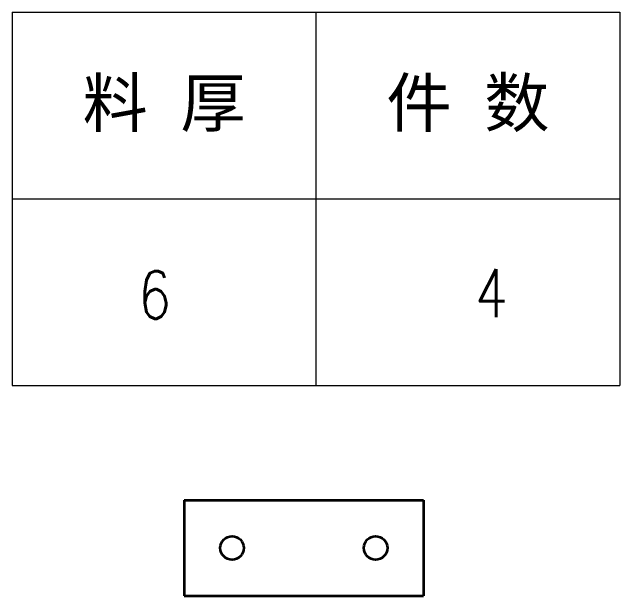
# Model space of a CAD drawing. Header units: millimetres. Extents: x 1333 to 38145, y -10860 to -6161.
# Drawn here: x 23424.4 to 23551.4, y -6282.8 to -6160.9 of the extents above; entities that cross this region are included whole.
import ezdxf
from ezdxf.enums import TextEntityAlignment as Align

# ---------------------------------------------------------------- set-up
doc = ezdxf.new("R2010")
doc.units = ezdxf.units.MM
doc.header["$LTSCALE"] = 0.5
doc.layers.add('标注线', color=3, linetype='Continuous', lineweight=18)
doc.styles.add('DIM', font='romans.shx', dxfattribs={"width": 0.8, "bigfont": 'bigfont.shx'})
doc.styles.get("Standard").update_dxf_attribs({"font": 'simplex.shx'})

# ---------------------------------------------------------------- blocks, each defined once
blk = doc.blocks.new('*T548')
at = {"color": 0, "linetype": 'ByBlock', "lineweight": -2, "transparency": 16777216}
for p, q in [((0, 0), (127, 0)), ((0, 0), (0, -78)), ((63.5, 0), (63.5, -78)), ((127, 0), (127, -78)), ((0, -39), (127, -39)), ((0, -78), (127, -78))]:
    blk.add_line(p, q, dxfattribs=at)
at = {"color": 0, "transparency": 16777216, "char_height": 10, "width": 60.5, "attachment_point": 5}
for s, insert in [('{\\fSimSun|b0|i0|c134|p2;料 厚}', (31.75, -19.5)), ('{\\fSimSun|b0|i0|c134|p2;件 数}', (95.25, -19.5))]:
    blk.add_mtext(s, dxfattribs=dict(at, insert=insert))
blk = doc.blocks.new('拆图参数')
blk.add_blockref('*T548', (-63.5, 78))
at = {"style": 'DIM', "width": 0.8}
blk.add_attdef('1', text='', height=10, dxfattribs=at).set_placement((36.65, 19.27), align=Align.MIDDLE_CENTER)
blk.add_attdef('6', text='', height=10, dxfattribs=at).set_placement((-37.13, 18.91), align=Align.MIDDLE_LEFT)

msp = doc.modelspace()

# ---------------------------------------------------------------- linework, layer by layer
at = {"color": 7, "lineweight": 35}
for p, q in [((23460.333, -6262.839), (23510.333, -6262.839)), ((23460.333, -6262.839), (23460.333, -6282.839)), ((23510.333, -6262.839), (23510.333, -6282.839)), ((23460.333, -6282.839), (23510.333, -6282.839))]:
    msp.add_line(p, q, dxfattribs=at)
for centre in [(23470.333, -6272.839), (23500.333, -6272.839)]:
    msp.add_circle(centre, 2.459, dxfattribs=at)

# ---------------------------------------------------------------- block references
at = {"layer": '标注线'}
msp.add_blockref('拆图参数', (23487.879, -6238.874), dxfattribs=at).add_auto_attribs({'1': '4', '6': '6'})

doc.saveas('drawing.dxf')
